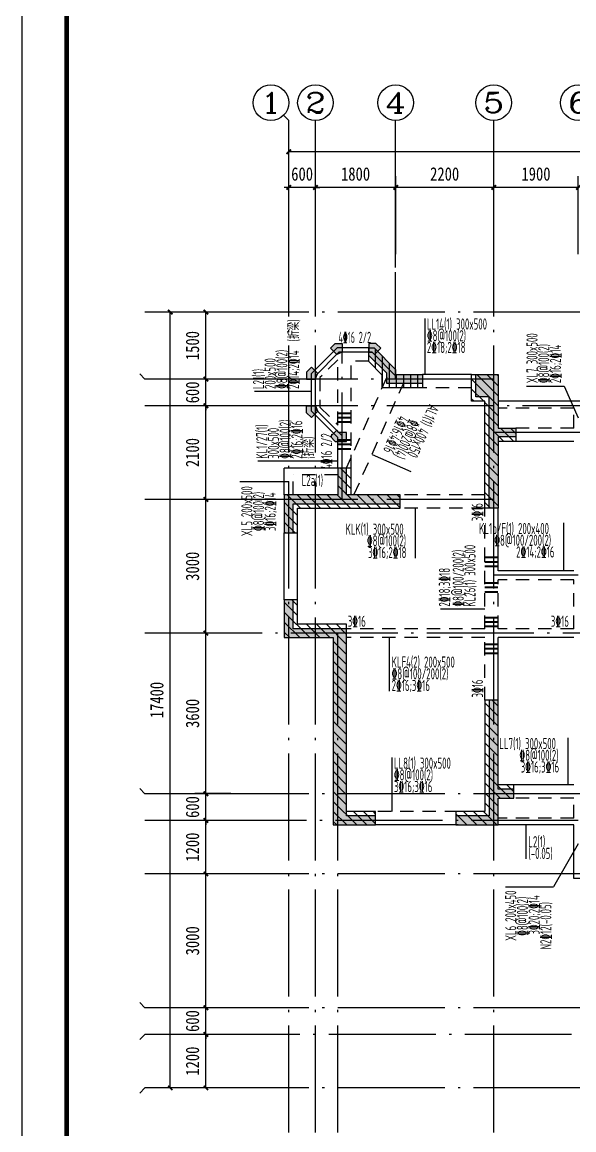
# Model space of a CAD drawing. Extents: x -144902 to 588294, y -160863 to 65494.
# Drawn here: x 100167 to 112551, y -70370 to -45526 of the extents above; entities that cross this region are included whole.
import ezdxf
from ezdxf.enums import TextEntityAlignment as Align

# ---------------------------------------------------------------- set-up
doc = ezdxf.new("R2010")
doc.units = 0
doc.header["$LTSCALE"] = 100
doc.linetypes.add('3', pattern=[5, 3, -2])
doc.linetypes.add('ACAD_ISO04W100', pattern=[30.5, 24, -3, 0.5, -3])
doc.layers.get('0').update_dxf_attribs({"linetype": 'CONTINUOUS'})
doc.layers.get('Defpoints').update_dxf_attribs({"linetype": 'CONTINUOUS'})
for name, color, linetype in [('1508', 2, 'CONTINUOUS'), ('AXIS', 3, 'CONTINUOUS'), ('AXIS_TEXT', 7, 'CONTINUOUS'), ('DOTE', 253, 'ACAD_ISO04W100'), ('GZ', 7, 'CONTINUOUS'), ('HATCH', 254, 'CONTINUOUS'), ('HIDE_BEAMDIMLOCAL', 7, 'CONTINUOUS'), ('HIDE_BEAMDIMMASS', 2, 'CONTINUOUS'), ('S_BEAMDIMLOCAL', 7, 'CONTINUOUS'), ('S_BEAMDIMMASS', 2, 'CONTINUOUS'), ('tk', 7, 'CONTINUOUS'), ('梁', 4, 'CONTINUOUS'), ('梁虚线', 134, '3'), ('次梁箍筋', 1, 'CONTINUOUS'), ('砼墙', 3, 'CONTINUOUS'), ('门', 174, 'CONTINUOUS')]:
    doc.layers.add(name, color=color, linetype=linetype)
doc.styles.add('_HZTXT', font='complex.shx', dxfattribs={"width": 0.7, "bigfont": 'tssdchn.shx'})
doc.styles.add('COMPLEX', font='COMPLEX')
doc.styles.add('DIM_FONT', font='SIMHEI.TTF', dxfattribs={"width": 0.8})
doc.styles.get("Standard").update_dxf_attribs({"font": 'tssdeng.shx', "width": 0.7, "bigfont": 'tssdchn.shx'})
doc.dimstyles.new('DIMN', dxfattribs={"dimtxt": 300, "dimasz": 100, "dimexe": 250, "dimexo": 300, "dimgap": 150, "dimtad": 1, "dimdec": 0, "dimzin": 0, "dimdsep": 46, "dimtxsty": 'DIM_FONT', "dimblk": 'ARCHTICK', "dimcen": 0.09, "dimclrt": 7, "dimazin": 2, "dimtfac": 1, "dimtdec": 0, "dimtix": 1, "dimtmove": 2, "dimatfit": 3, "dimfxl": 1, "dimtolj": 1, "dimtzin": 0, "dimarcsym": 0})
pattern_1 = [(45, (-91455.6, -42367.63), (-112.2532, 112.2532), [])]

# ---------------------------------------------------------------- blocks, each defined once
blk = doc.blocks.new('A1tk')
at = {"layer": 'tk', "color": 5}
blk.add_lwpolyline([(0, 0), (0, 59400), (84100, 59400), (84100, 0)], close=True, dxfattribs=at)
at = {"layer": 'tk', "const_width": 100}
blk.add_lwpolyline([(2500, 1000), (83100, 1000), (83100, 58400), (2500, 58400)], close=True, dxfattribs=at)
blk = doc.blocks.new('_ArchTick')
at = {"color": 0, "linetype": 'ByBlock', "const_width": 0.4}
blk.add_lwpolyline([(-0.5, -0.5), (0.5, 0.5)], dxfattribs=at)
blk = doc.blocks.new('*D1608')
at = {"layer": 'AXIS', "color": 0, "lineweight": -2}
for p, q in [((4027, 23103), (4027, 25650)), ((43127, 23103), (43127, 25650)), ((43127, 25400), (4027, 25400))]:
    blk.add_line(p, q, dxfattribs=at)
at = {"layer": 'Defpoints', "color": 0}
for p in [(4027, 25400), (4027, 22803), (43127, 22803)]:
    blk.add_point(p, dxfattribs=at)
at = {"layer": 'AXIS', "color": 0, "lineweight": -2, "xscale": 100, "yscale": 100, "zscale": 100, "rotation": 180}
blk.add_blockref('_ArchTick', (4027, 25400), dxfattribs=at)
at = {"layer": 'AXIS', "color": 0, "lineweight": -2, "xscale": 100, "yscale": 100, "zscale": 100}
blk.add_blockref('_ArchTick', (43127, 25400), dxfattribs=at)
at = {"layer": 'AXIS', "color": 7, "insert": (23577, 25700), "char_height": 300, "attachment_point": 5, "style": 'DIM_FONT'}
blk.add_mtext('\\A1;39100', dxfattribs=at)
blk = doc.blocks.new('*D1624')
at = {"layer": 'AXIS', "color": 0, "lineweight": -2}
for p, q in [((8627, 23103), (8627, 24850)), ((10527, 23103), (10527, 24850)), ((10527, 24600), (8627, 24600))]:
    blk.add_line(p, q, dxfattribs=at)
at = {"layer": 'Defpoints', "color": 0}
for p in [(8627, 24600), (8627, 22803), (10527, 22803)]:
    blk.add_point(p, dxfattribs=at)
at = {"layer": 'AXIS', "color": 0, "lineweight": -2, "xscale": 100, "yscale": 100, "zscale": 100, "rotation": 180}
blk.add_blockref('_ArchTick', (8627, 24600), dxfattribs=at)
at = {"layer": 'AXIS', "color": 0, "lineweight": -2, "xscale": 100, "yscale": 100, "zscale": 100}
blk.add_blockref('_ArchTick', (10527, 24600), dxfattribs=at)
at = {"layer": 'AXIS', "color": 7, "insert": (9577, 24900), "char_height": 300, "attachment_point": 5, "style": 'DIM_FONT'}
blk.add_mtext('\\A1;1900', dxfattribs=at)
blk = doc.blocks.new('*D1625')
at = {"layer": 'AXIS', "color": 0, "lineweight": -2}
for p, q in [((6427, 23103), (6427, 24850)), ((8627, 23103), (8627, 24850)), ((8627, 24600), (6427, 24600))]:
    blk.add_line(p, q, dxfattribs=at)
at = {"layer": 'Defpoints', "color": 0}
for p in [(6427, 24600), (6427, 22803), (8627, 22803)]:
    blk.add_point(p, dxfattribs=at)
at = {"layer": 'AXIS', "color": 0, "lineweight": -2, "xscale": 100, "yscale": 100, "zscale": 100, "rotation": 180}
blk.add_blockref('_ArchTick', (6427, 24600), dxfattribs=at)
at = {"layer": 'AXIS', "color": 0, "lineweight": -2, "xscale": 100, "yscale": 100, "zscale": 100}
blk.add_blockref('_ArchTick', (8627, 24600), dxfattribs=at)
at = {"layer": 'AXIS', "color": 7, "insert": (7527, 24900), "char_height": 300, "attachment_point": 5, "style": 'DIM_FONT'}
blk.add_mtext('\\A1;2200', dxfattribs=at)
blk = doc.blocks.new('*D1626')
at = {"layer": 'AXIS', "color": 0, "lineweight": -2}
for p, q in [((4627, 23103), (4627, 24850)), ((6427, 23103), (6427, 24850)), ((6427, 24600), (4627, 24600))]:
    blk.add_line(p, q, dxfattribs=at)
at = {"layer": 'Defpoints', "color": 0}
for p in [(4627, 24600), (4627, 22803), (6427, 22803)]:
    blk.add_point(p, dxfattribs=at)
at = {"layer": 'AXIS', "color": 0, "lineweight": -2, "xscale": 100, "yscale": 100, "zscale": 100, "rotation": 180}
blk.add_blockref('_ArchTick', (4627, 24600), dxfattribs=at)
at = {"layer": 'AXIS', "color": 0, "lineweight": -2, "xscale": 100, "yscale": 100, "zscale": 100}
blk.add_blockref('_ArchTick', (6427, 24600), dxfattribs=at)
at = {"layer": 'AXIS', "color": 7, "insert": (5527, 24900), "char_height": 300, "attachment_point": 5, "style": 'DIM_FONT'}
blk.add_mtext('\\A1;1800', dxfattribs=at)
blk = doc.blocks.new('*D1627')
at = {"layer": 'AXIS', "color": 0, "lineweight": -2}
for p, q in [((4027, 23103), (4027, 24850)), ((4627, 23103), (4627, 24850)), ((4027, 24600), (3927, 24600)), ((4627, 24600), (4027, 24600)), ((4627, 24600), (4727, 24600))]:
    blk.add_line(p, q, dxfattribs=at)
at = {"layer": 'Defpoints', "color": 0}
for p in [(4027, 24600), (4027, 22803), (4627, 22803)]:
    blk.add_point(p, dxfattribs=at)
at = {"layer": 'AXIS', "color": 0, "lineweight": -2, "xscale": 100, "yscale": 100, "zscale": 100}
blk.add_blockref('_ArchTick', (4027, 24600), dxfattribs=at)
at = {"layer": 'AXIS', "color": 0, "lineweight": -2, "xscale": 100, "yscale": 100, "zscale": 100, "rotation": 180}
blk.add_blockref('_ArchTick', (4627, 24600), dxfattribs=at)
at = {"layer": 'AXIS', "color": 7, "insert": (4327, 24900), "char_height": 300, "attachment_point": 5, "style": 'DIM_FONT'}
blk.add_mtext('\\A1;600', dxfattribs=at)
blk = doc.blocks.new('*D1635')
at = {"layer": 'AXIS', "color": 0, "lineweight": -2}
for p, q in [((2727, 21803), (1117, 21803)), ((1367, 4403), (1367, 21803)), ((2727, 4403), (1117, 4403))]:
    blk.add_line(p, q, dxfattribs=at)
at = {"layer": 'Defpoints', "color": 0}
for p in [(1367, 21803), (3027, 21803), (3027, 4403)]:
    blk.add_point(p, dxfattribs=at)
at = {"layer": 'AXIS', "color": 0, "lineweight": -2, "xscale": 100, "yscale": 100, "zscale": 100}
for p, rotation in [((1367, 21803), 90), ((1367, 4403), 270)]:
    blk.add_blockref('_ArchTick', p, dxfattribs=dict(at, rotation=rotation))
at = {"layer": 'AXIS', "color": 7, "insert": (1067, 13103), "char_height": 300, "attachment_point": 5, "rotation": 90, "style": 'DIM_FONT'}
blk.add_mtext('\\A1;17400', dxfattribs=at)
blk = doc.blocks.new('*D1636')
at = {"layer": 'AXIS', "color": 0, "lineweight": -2}
for p, q in [((2727, 5603), (1917, 5603)), ((2167, 4403), (2167, 5603)), ((2727, 4403), (1917, 4403))]:
    blk.add_line(p, q, dxfattribs=at)
at = {"layer": 'Defpoints', "color": 0}
for p in [(2167, 5603), (3027, 5603, 0), (3027, 4403, 0)]:
    blk.add_point(p, dxfattribs=at)
at = {"layer": 'AXIS', "color": 0, "lineweight": -2, "xscale": 100, "yscale": 100, "zscale": 100}
for p, rotation in [((2167, 5603), 90), ((2167, 4403), 270)]:
    blk.add_blockref('_ArchTick', p, dxfattribs=dict(at, rotation=rotation))
at = {"layer": 'AXIS', "color": 7, "insert": (1867, 5003), "char_height": 300, "attachment_point": 5, "rotation": 90, "style": 'DIM_FONT'}
blk.add_mtext('\\A1;1200', dxfattribs=at)
blk = doc.blocks.new('*D1637')
at = {"layer": 'AXIS', "color": 0, "lineweight": -2}
for p, q in [((2727, 9203), (1917, 9203)), ((2167, 6203), (2167, 9203)), ((2727, 6203), (1917, 6203))]:
    blk.add_line(p, q, dxfattribs=at)
at = {"layer": 'Defpoints', "color": 0}
for p in [(2167, 9203), (3027, 9203), (3027, 6203)]:
    blk.add_point(p, dxfattribs=at)
at = {"layer": 'AXIS', "color": 0, "lineweight": -2, "xscale": 100, "yscale": 100, "zscale": 100}
for p, rotation in [((2167, 9203), 90), ((2167, 6203), 270)]:
    blk.add_blockref('_ArchTick', p, dxfattribs=dict(at, rotation=rotation))
at = {"layer": 'AXIS', "color": 7, "insert": (1867, 7703), "char_height": 300, "attachment_point": 5, "rotation": 90, "style": 'DIM_FONT'}
blk.add_mtext('\\A1;3000', dxfattribs=at)
blk = doc.blocks.new('*D1638')
at = {"layer": 'AXIS', "color": 0, "lineweight": -2}
for p, q in [((2727, 10403), (1917, 10403)), ((2167, 9203), (2167, 10403)), ((2727, 9203), (1917, 9203))]:
    blk.add_line(p, q, dxfattribs=at)
at = {"layer": 'Defpoints', "color": 0}
for p in [(2167, 10403), (3027, 10403, 0), (3027, 9203, 0)]:
    blk.add_point(p, dxfattribs=at)
at = {"layer": 'AXIS', "color": 0, "lineweight": -2, "xscale": 100, "yscale": 100, "zscale": 100}
for p, rotation in [((2167, 10403), 90), ((2167, 9203), 270)]:
    blk.add_blockref('_ArchTick', p, dxfattribs=dict(at, rotation=rotation))
at = {"layer": 'AXIS', "color": 7, "insert": (1867, 9803), "char_height": 300, "attachment_point": 5, "rotation": 90, "style": 'DIM_FONT'}
blk.add_mtext('\\A1;1200', dxfattribs=at)
blk = doc.blocks.new('*D1639')
at = {"layer": 'AXIS', "color": 0, "lineweight": -2}
for p, q in [((2727, 14603), (1917, 14603)), ((2167, 11003), (2167, 14603)), ((2727, 11003), (1917, 11003))]:
    blk.add_line(p, q, dxfattribs=at)
at = {"layer": 'Defpoints', "color": 0}
for p in [(2167, 14603), (3027, 14603), (3027, 11003)]:
    blk.add_point(p, dxfattribs=at)
at = {"layer": 'AXIS', "color": 0, "lineweight": -2, "xscale": 100, "yscale": 100, "zscale": 100}
for p, rotation in [((2167, 14603), 90), ((2167, 11003), 270)]:
    blk.add_blockref('_ArchTick', p, dxfattribs=dict(at, rotation=rotation))
at = {"layer": 'AXIS', "color": 7, "insert": (1867, 12803), "char_height": 300, "attachment_point": 5, "rotation": 90, "style": 'DIM_FONT'}
blk.add_mtext('\\A1;3600', dxfattribs=at)
blk = doc.blocks.new('*D1640')
at = {"layer": 'AXIS', "color": 0, "lineweight": -2}
for p, q in [((2727, 17603), (1917, 17603)), ((2167, 14603), (2167, 17603)), ((2727, 14603), (1917, 14603))]:
    blk.add_line(p, q, dxfattribs=at)
at = {"layer": 'Defpoints', "color": 0}
for p in [(2167, 17603), (3027, 17603), (3027, 14603)]:
    blk.add_point(p, dxfattribs=at)
at = {"layer": 'AXIS', "color": 0, "lineweight": -2, "xscale": 100, "yscale": 100, "zscale": 100}
for p, rotation in [((2167, 17603), 90), ((2167, 14603), 270)]:
    blk.add_blockref('_ArchTick', p, dxfattribs=dict(at, rotation=rotation))
at = {"layer": 'AXIS', "color": 7, "insert": (1867, 16103), "char_height": 300, "attachment_point": 5, "rotation": 90, "style": 'DIM_FONT'}
blk.add_mtext('\\A1;3000', dxfattribs=at)
blk = doc.blocks.new('*D1641')
at = {"layer": 'AXIS', "color": 0, "lineweight": -2}
for p, q in [((2727, 19703), (1917, 19703)), ((2167, 17603), (2167, 19703)), ((2727, 17603), (1917, 17603))]:
    blk.add_line(p, q, dxfattribs=at)
at = {"layer": 'Defpoints', "color": 0}
for p in [(2167, 19703), (3027, 19703), (3027, 17603)]:
    blk.add_point(p, dxfattribs=at)
at = {"layer": 'AXIS', "color": 0, "lineweight": -2, "xscale": 100, "yscale": 100, "zscale": 100}
for p, rotation in [((2167, 19703), 90), ((2167, 17603), 270)]:
    blk.add_blockref('_ArchTick', p, dxfattribs=dict(at, rotation=rotation))
at = {"layer": 'AXIS', "color": 7, "insert": (1867, 18653), "char_height": 300, "attachment_point": 5, "rotation": 90, "style": 'DIM_FONT'}
blk.add_mtext('\\A1;2100', dxfattribs=at)
blk = doc.blocks.new('*D1642')
at = {"layer": 'AXIS', "color": 0, "lineweight": -2}
for p, q in [((2167, 20303), (2167, 20403)), ((2727, 20303), (1917, 20303)), ((2167, 19703), (2167, 20303)), ((2727, 19703), (1917, 19703)), ((2167, 19703), (2167, 19603))]:
    blk.add_line(p, q, dxfattribs=at)
at = {"layer": 'Defpoints', "color": 0}
for p in [(2167, 20303), (3027, 20303, 0), (3027, 19703, 0)]:
    blk.add_point(p, dxfattribs=at)
at = {"layer": 'AXIS', "color": 0, "lineweight": -2, "xscale": 100, "yscale": 100, "zscale": 100}
for p, rotation in [((2167, 20303), 270), ((2167, 19703), 90)]:
    blk.add_blockref('_ArchTick', p, dxfattribs=dict(at, rotation=rotation))
at = {"layer": 'AXIS', "color": 7, "insert": (1867, 20003), "char_height": 300, "attachment_point": 5, "rotation": 90, "style": 'DIM_FONT'}
blk.add_mtext('\\A1;600', dxfattribs=at)
blk = doc.blocks.new('*D1646')
at = {"layer": 'AXIS', "color": 0, "lineweight": -2}
for p, q in [((2167, 6203), (2167, 6303)), ((2727, 6203), (1917, 6203)), ((2167, 5603), (2167, 6203)), ((2727, 5603), (1917, 5603)), ((2167, 5603), (2167, 5503))]:
    blk.add_line(p, q, dxfattribs=at)
at = {"layer": 'Defpoints', "color": 0}
for p in [(2167, 6203), (3027, 6203, 0), (3027, 5603, 0)]:
    blk.add_point(p, dxfattribs=at)
at = {"layer": 'AXIS', "color": 0, "lineweight": -2, "xscale": 100, "yscale": 100, "zscale": 100}
for p, rotation in [((2167, 6203), 270), ((2167, 5603), 90)]:
    blk.add_blockref('_ArchTick', p, dxfattribs=dict(at, rotation=rotation))
at = {"layer": 'AXIS', "color": 7, "insert": (1867, 5903), "char_height": 300, "attachment_point": 5, "rotation": 90, "style": 'DIM_FONT'}
blk.add_mtext('\\A1;600', dxfattribs=at)
blk = doc.blocks.new('*D1647')
at = {"layer": 'AXIS', "color": 0, "lineweight": -2}
for p, q in [((2727, 21803), (1917, 21803)), ((2167, 20303), (2167, 21803)), ((2727, 20303), (1917, 20303))]:
    blk.add_line(p, q, dxfattribs=at)
at = {"layer": 'Defpoints', "color": 0}
for p in [(2167, 21803), (3027, 21803, 0), (3027, 20303, 0)]:
    blk.add_point(p, dxfattribs=at)
at = {"layer": 'AXIS', "color": 0, "lineweight": -2, "xscale": 100, "yscale": 100, "zscale": 100}
for p, rotation in [((2167, 21803), 90), ((2167, 20303), 270)]:
    blk.add_blockref('_ArchTick', p, dxfattribs=dict(at, rotation=rotation))
at = {"layer": 'AXIS', "color": 7, "insert": (1867, 21053), "char_height": 300, "attachment_point": 5, "rotation": 90, "style": 'DIM_FONT'}
blk.add_mtext('\\A1;1500', dxfattribs=at)
blk = doc.blocks.new('*D1648')
at = {"layer": 'AXIS', "color": 0, "lineweight": -2}
for p, q in [((2727, 11003), (1917, 11003)), ((2167, 11003), (2167, 11103)), ((2167, 10403), (2167, 11003)), ((2727, 10403), (1917, 10403)), ((2167, 10403), (2167, 10303))]:
    blk.add_line(p, q, dxfattribs=at)
at = {"layer": 'Defpoints', "color": 0}
for p in [(2167, 11003), (3027, 11003, 0), (3027, 10403, 0)]:
    blk.add_point(p, dxfattribs=at)
at = {"layer": 'AXIS', "color": 0, "lineweight": -2, "xscale": 100, "yscale": 100, "zscale": 100}
for p, rotation in [((2167, 11003), 270), ((2167, 10403), 90)]:
    blk.add_blockref('_ArchTick', p, dxfattribs=dict(at, rotation=rotation))
at = {"layer": 'AXIS', "color": 7, "insert": (1867, 10703), "char_height": 300, "attachment_point": 5, "rotation": 90, "style": 'DIM_FONT'}
blk.add_mtext('\\A1;600', dxfattribs=at)
blk = doc.blocks.new('2012120614131601')
at = {"layer": 'HATCH'}
for points in [[(36200, 14900), (36200, 14700), (37000, 14700), (37000, 14932), (37400, 15331), (37400, 15500), (37286, 15500), (36800, 15014), (36800, 14900)], [(34700, 11900), (34700, 14400), (35000, 14400), (35000, 14900), (34500, 14900), (34500, 13700), (34100, 13700), (34100, 13500), (34500, 13500), (34500, 11900)], [(38100, 12800), (38100, 12200), (39300, 12200), (39300, 11350), (39100, 11350), (39100, 12000), (36700, 12000), (36700, 12200), (37900, 12200), (37900, 12800)], [(39300, 9000), (38200, 9000), (38200, 4800), (37250, 4800), (37250, 5000), (37900, 5000), (37900, 9200), (39100, 9200), (39100, 9850), (39300, 9850)], [(35450, 4800), (34500, 4800), (34500, 5400), (34150, 5400), (34150, 5600), (34500, 5600), (34500, 7600), (34700, 7600), (34700, 5000), (35450, 5000)]]:
    blk.add_hatch(color=256, dxfattribs=at).paths.add_polyline_path(points)
at = {"layer": '砼墙'}
for points in [[(36200, 14900), (36200, 14700), (37000, 14700), (37000, 14932), (37400, 15331), (37400, 15500), (37286, 15500), (36800, 15014), (36800, 14900)], [(34700, 11900), (34700, 14400), (35000, 14400), (35000, 14900), (34500, 14900), (34500, 13700), (34100, 13700), (34100, 13500), (34500, 13500), (34500, 11900)], [(38100, 12800), (38100, 12200), (39300, 12200), (39300, 11350), (39100, 11350), (39100, 12000), (36700, 12000), (36700, 12200), (37900, 12200), (37900, 12800)], [(39300, 9000), (38200, 9000), (38200, 4800), (37250, 4800), (37250, 5000), (37900, 5000), (37900, 9200), (39100, 9200), (39100, 9850), (39300, 9850)], [(35450, 4800), (34500, 4800), (34500, 5400), (34150, 5400), (34150, 5600), (34500, 5600), (34500, 7600), (34700, 7600), (34700, 5000), (35450, 5000)]]:
    blk.add_lwpolyline(points, close=True, dxfattribs=at)
blk = doc.blocks.new('2012120614220625')
at = {"layer": 'HATCH'}
h = blk.add_hatch(dxfattribs=at)
h.set_pattern_fill('ANSI31', color=256, scale=50, angle=45, style=0)
h.set_pattern_definition([(90, (-109843.62, 26260.93), (-158.75, 1e-14), [])])
h.paths.add_polyline_path([(36200, 14600), (37100, 14600), (37100, 14890), (37400, 15190), (37400, 15500), (37286, 15500), (36800, 15014), (36800, 14900), (36200, 14900)])
h = blk.add_hatch(dxfattribs=at)
h.set_pattern_fill('ANSI31', color=256, scale=50, style=0)
h.set_pattern_definition(pattern_1)
h.paths.add_polyline_path([(34500, 13400), (34500, 11900), (34800, 11900), (34800, 14300), (35100, 14300), (35100, 14900), (34500, 14900), (34500, 13700), (34100, 13700), (34100, 13400)])
h = blk.add_hatch(dxfattribs=at)
h.set_pattern_fill('ANSI31', color=256, scale=50, style=0)
h.set_pattern_definition(pattern_1)
h.paths.add_polyline_path([(39000, 11900), (36700, 11900), (36700, 12200), (37800, 12200), (37800, 12800), (38100, 12800), (38100, 12200), (39300, 12200), (39300, 11350), (39000, 11350)])
h = blk.add_hatch(dxfattribs=at)
h.set_pattern_fill('ANSI31', color=256, scale=50, style=0)
h.set_pattern_definition(pattern_1)
h.paths.add_polyline_path([(39300, 9850), (39300, 9000), (38200, 9000), (38200, 4800), (37250, 4800), (37250, 5100), (37900, 5100), (37900, 9300), (39000, 9300), (39000, 9850)])
h = blk.add_hatch(dxfattribs=at)
h.set_pattern_fill('ANSI31', color=256, scale=50, style=0)
h.set_pattern_definition(pattern_1)
h.paths.add_polyline_path([(35450, 5100), (35450, 4800), (34500, 4800), (34500, 5400), (34150, 5400), (34150, 5700), (34500, 5700), (34500, 7600), (34800, 7600), (34800, 5700), (34800, 5100)])
at = {"layer": '砼墙', "elevation": 0}
for points in [[(36200, 14600), (37100, 14600), (37100, 14890), (37400, 15190), (37400, 15500), (37286, 15500), (36800, 15014), (36800, 14900), (36200, 14900)], [(34500, 13400), (34500, 11900), (34800, 11900), (34800, 14300), (35100, 14300), (35100, 14900), (34500, 14900), (34500, 13700), (34100, 13700), (34100, 13400)], [(39000, 11900), (36700, 11900), (36700, 12200), (37800, 12200), (37800, 12800), (38100, 12800), (38100, 12200), (39300, 12200), (39300, 11350), (39000, 11350)], [(39300, 9850), (39300, 9000), (38200, 9000), (38200, 4800), (37250, 4800), (37250, 5100), (37900, 5100), (37900, 9300), (39000, 9300), (39000, 9850)], [(35450, 5100), (35450, 4800), (34500, 4800), (34500, 5400), (34150, 5400), (34150, 5700), (34500, 5700), (34500, 7600), (34800, 7600), (34800, 5700), (34800, 5100)]]:
    blk.add_lwpolyline(points, close=True, dxfattribs=at)
blk = doc.blocks.new('_AXISO')
blk.add_circle((0, 0), 0.5)
at = {"layer": 'AXIS_TEXT', "style": 'COMPLEX', "width": 1.041667}
blk.add_attdef('A', text='', height=0.56, dxfattribs=at).set_placement((-0.25, -0.28), (0.25, -0.28), align=Align.FIT)
blk = doc.blocks.new('2012122711173158')
at = {"layer": 'GZ'}
h = blk.add_hatch(color=256, dxfattribs=at)
h.paths.add_polyline_path([(5951.3, 20851.1), (6092.7, 20992.5), (5982.6, 21102.6), (5827, 21102.6), (5827, 20902.6), (5899.8, 20902.6)])
h.paths.add_polyline_path([(5102.7, 20851.1), (4961.3, 20992.5), (5071.4, 21102.6), (5227, 21102.6), (5227, 20902.6), (5168, 20878.2)])
h.paths.add_polyline_path([(5102.7, 19154.1), (4961.3, 19012.6), (5071.4, 18902.6), (5326.8, 18902.6), (5326.8, 19102.6), (5154.2, 19102.6)])
h.paths.add_polyline_path([(4678.5, 19578.3), (4537, 19436.9), (4427, 19547), (4427, 19702.6), (4627, 19702.6), (4658.7, 19626)])
h.paths.add_polyline_path([(4678.5, 20426.9), (4537, 20568.3), (4427, 20458.2), (4427, 20302.6), (4627, 20302.6), (4652.6, 20364.7)])
at = {"layer": 'AXIS'}
for p, q in [((3909.6, 26217.2, 0), (4026.8, 26100, 0)), ((4026.8, 22802.6, 0), (4026.8, 26100, 0)), ((4626.8, 22802.6, 0), (4626.8, 26100, 0)), ((6426.8, 22802.6, 0), (6426.8, 26100, 0)), ((8626.8, 22802.6, 0), (8626.8, 26100, 0)), ((3426.8, 21802.6, 0), (800, 21802.6, 0)), ((682.8, 20419.7, 0), (800, 20302.6, 0)), ((3426.8, 20302.6, 0), (800, 20302.6, 0)), ((3426.8, 19702.6, 0), (800, 19702.6, 0)), ((3426.8, 17602.6, 0), (800, 17602.6, 0)), ((3426.8, 14602.6, 0), (800, 14602.6, 0)), ((682.8, 11119.7, 0), (800, 11002.6, 0)), ((3426.8, 11002.6, 0), (800, 11002.6, 0)), ((3426.8, 10402.6, 0), (800, 10402.6, 0)), ((3426.8, 9202.6, 0), (800, 9202.6, 0)), ((682.8, 6319.7, 0), (800, 6202.6, 0)), ((3426.8, 6202.6, 0), (800, 6202.6, 0)), ((682.8, 5485.4, 0), (800, 5602.6, 0)), ((3426.8, 5602.6, 0), (800, 5602.6, 0)), ((682.8, 4285.4, 0), (800, 4402.6, 0)), ((3426.8, 4402.6, 0), (800, 4402.6, 0))]:
    blk.add_line(p, q, dxfattribs=at)
at = {"layer": 'DOTE'}
for p, q in [((4026.8, 3402.6, 0), (4026.8, 22802.6, 0)), ((4626.8, 3402.6, 0), (4626.8, 22802.6, 0)), ((6426.8, 20302.6, 0), (6426.8, 22802.6, 0)), ((8626.8, 3402.6, 0), (8626.8, 22802.6, 0)), ((44126.8, 21802.6, 0), (3026.8, 21802.6, 0)), ((5154.2, 20902.6, 0), (4626.8, 20375.2, 0)), ((5899.8, 20902.6, 0), (5154.2, 20902.6, 0)), ((5226.8, 17602.6, 0), (5226.8, 20902.6, 0)), ((5899.8, 20902.6, 0), (6426.8, 20375.6)), ((8626.8, 20302.6, 0), (3026.8, 20302.6, 0)), ((14726.8, 19702.6, 0), (3026.8, 19702.6, 0)), ((4626.8, 19630, 0), (5226.8, 19030, 0)), ((44126.8, 19102.6, 0), (8626.8, 19102.6, 0)), ((8626.8, 17602.6, 0), (3026.8, 17602.6, 0)), ((10526.8, 15902.6, 0), (8626.8, 15902.6, 0)), ((33926.8, 14602.6, 0), (3426.8, 14602.6, 0)), ((5126.8, 3402.6, 0), (5126.8, 14602.6, 0)), ((44126.8, 11002.6, 0), (3026.8, 11002.6, 0)), ((10526.8, 10402.6, 0), (3026.8, 10402.6, 0)), ((44126.8, 9202.6, 0), (3026.8, 9202.6, 0)), ((44126.8, 6202.6, 0), (3026.8, 6202.6, 0)), ((19526.8, 5602.6, 0), (3026.8, 5602.6, 0)), ((44126.8, 4402.6, 0), (3026.8, 4402.6, 0))]:
    blk.add_line(p, q, dxfattribs=at)
at = {"layer": 'GZ'}
for points in [[(5102.7, 20851.1), (4961.3, 20992.5), (5071.4, 21102.6), (5227, 21102.6), (5227, 20902.6), (5102.7, 20851.1)], [(5951.3, 20851.1), (6092.7, 20992.5), (5982.6, 21102.6), (5827, 21102.6), (5827, 20902.6), (5899.8, 20902.6)], [(4678.5, 20426.9), (4537, 20568.3), (4427, 20458.2), (4427, 20302.6), (4627, 20302.6), (4652.6, 20364.7)], [(4678.5, 19578.3), (4537, 19436.9), (4427, 19547), (4427, 19702.6), (4627, 19702.6), (4658.7, 19626)], [(5102.7, 19154.1), (4961.3, 19012.6), (5071.4, 18902.6), (5326.8, 18902.6), (5326.8, 19102.6), (5154.2, 19102.6)]]:
    blk.add_lwpolyline(points, close=True, dxfattribs=at)
at = {"layer": '梁'}
for p, q in [((5112.8, 21002.6), (4527, 20416.8)), ((5827, 21002.6), (5112.8, 21002.6)), ((4527, 20416.8), (4527, 19588.4)), ((8126.8, 20402.6), (7026.8, 20402.6)), ((12126.8, 19802.7), (8726.8, 19802.7)), ((4527, 19588.4), (5127, 18988.4)), ((5127, 18302.6), (5127, 18988.4)), ((10426.8, 18902.6), (9126.8, 18902.6)), ((5127, 18302.6), (3926.8, 18302.6)), ((3926.8, 17702.6), (3926.8, 18302.6)), ((8726.8, 16002.6), (8726.8, 17402.6)), ((10426.8, 16002.6), (8726.8, 16002.6)), ((10426.8, 14502.6), (8726.8, 14502.6)), ((8726.8, 13102.6), (8726.8, 14502.6)), ((10426.8, 11202.6), (9076.8, 11202.6)), ((7826.8, 10302.6), (5976.8, 10302.6))]:
    blk.add_line(p, q, dxfattribs=at)
at = {"layer": '梁', "color": 6}
blk.add_line((10426.8, 10302.6), (8726.8, 10302.6), dxfattribs=at)
at = {"layer": '梁', "color": 210}
for p, q in [((10426.8, 9102.6), (10426.8, 10302.6)), ((14626.8, 9102.6), (10426.8, 9102.6))]:
    blk.add_line(p, q, dxfattribs=at)
at = {"layer": '梁虚线'}
for p, q in [((5127, 20733.9), (4727, 20333.9, 0)), ((5127, 19271.2), (5127, 20733.9)), ((5427, 18302.6), (5427, 20702.6)), ((5827, 20702.6), (5427, 20702.6)), ((4727, 20333.9, 0), (4727, 19671.2, 0)), ((8126.8, 20102.6), (7026.8, 20102.6)), ((4727, 19671.2, 0), (5127, 19271.2, 0)), ((10426.8, 19652.7), (8726.8, 19652.7)), ((10426.8, 19202.6), (10426.8, 19652.7)), ((10426.8, 19202.6), (9126.8, 19202.6)), ((5127, 18152.6), (4126.8, 18152.6)), ((4126.8, 17702.6), (4126.8, 18152.6)), ((8426.8, 17702.6), (6526.8, 17702.6)), ((8426.8, 17402.6), (6526.8, 17402.6)), ((8426.8, 16222.6), (8426.8, 17402.6)), ((8426.8, 14702.6), (8426.8, 16222.6)), ((8726.8, 14702.6), (8726.8, 15802.6)), ((10426.8, 15802.6), (8726.8, 15802.6)), ((10426.8, 14702.6), (10426.8, 15802.6)), ((8426.8, 14702.6), (5326.8, 14702.6)), ((10426.8, 14702.6), (8726.8, 14702.6)), ((8426.8, 14502.6), (5326.8, 14502.6)), ((8426.8, 13102.6), (8426.8, 14502.6)), ((10426.8, 10902.6), (9076.8, 10902.6)), ((7826.8, 10602.6), (5976.8, 10602.6))]:
    blk.add_line(p, q, dxfattribs=at)
at = {"layer": '梁虚线', "color": 6}
for q in [(10426.8, 10902.6), (8726.8, 10452.6)]:
    blk.add_line((10426.8, 10452.6), q, dxfattribs=at)
at = {"layer": '门'}
for p, q in [((3926.8, 15352.6), (3926.8, 16852.6)), ((4226.8, 15352.6), (4226.8, 16852.6))]:
    blk.add_line(p, q, dxfattribs=at)
at = {"layer": 'AXIS'}
ref = blk.add_blockref('_AXISO', (3626.8, 26500, 0), dxfattribs=dict(at, xscale=800, yscale=800, zscale=800))
ref.add_attrib('A', '1', dxfattribs={"layer": 'AXIS_TEXT', "height": 452.5, "style": '_HZTXT', "width": 2.333333}).set_placement((3400.5, 26273.8, 0), (3853.1, 26273.8, 0), align=Align.FIT)
ref = blk.add_blockref('_AXISO', (4626.8, 26500, 0), dxfattribs=dict(at, xscale=800, yscale=800, zscale=800))
ref.add_attrib('A', '2', dxfattribs={"layer": 'AXIS_TEXT', "height": 452.5, "style": '_HZTXT', "width": 1.5}).set_placement((4400.5, 26273.8, 0), (4853.1, 26273.8, 0), align=Align.FIT)
ref = blk.add_blockref('_AXISO', (6426.8, 26500, 0), dxfattribs=dict(at, xscale=800, yscale=800, zscale=800))
ref.add_attrib('A', '4', dxfattribs={"layer": 'AXIS_TEXT', "height": 452.5, "style": '_HZTXT', "width": 1.3125}).set_placement((6200.5, 26273.8, 0), (6653.1, 26273.8, 0), align=Align.FIT)
ref = blk.add_blockref('_AXISO', (8626.8, 26500, 0), dxfattribs=dict(at, xscale=800, yscale=800, zscale=800))
ref.add_attrib('A', '5', dxfattribs={"layer": 'AXIS_TEXT', "height": 452.5, "style": '_HZTXT', "width": 1.5}).set_placement((8400.5, 26273.8, 0), (8853.1, 26273.8, 0), align=Align.FIT)
ref = blk.add_blockref('_AXISO', (10526.8, 26500, 0), dxfattribs=dict(at, xscale=800, yscale=800, zscale=800))
ref.add_attrib('A', '6', dxfattribs={"layer": 'AXIS_TEXT', "height": 452.5, "style": '_HZTXT', "width": 1.5}).set_placement((10300.5, 26273.8, 0), (10753.1, 26273.8, 0), align=Align.FIT)
at = {"layer": 'HATCH', "xscale": -1}
blk.add_blockref('2012120614220625', (43226.8, 5502.6, 0), dxfattribs=at)
at = {"layer": '砼墙', "xscale": -1}
blk.add_blockref('2012120614131601', (43226.8, 5502.6), dxfattribs=at)
at = {"layer": 'AXIS'}
for p1, p2, distance, picture, middle in [((43126.8, 22802.6, 0), (4026.8, 22802.6, 0), -2597.5, '*D1608', (23576.8, 25700, 0)), ((4626.8, 22802.6, 0), (4026.8, 22802.6, 0), -1797.5, '*D1627', (4326.8, 24900, 0)), ((6426.8, 22802.6, 0), (4626.8, 22802.6, 0), -1797.5, '*D1626', (5526.8, 24900, 0)), ((8626.8, 22802.6, 0), (6426.8, 22802.6, 0), -1797.5, '*D1625', (7526.8, 24900, 0)), ((10526.8, 22802.6, 0), (8626.8, 22802.6, 0), -1797.5, '*D1624', (9576.8, 24900, 0)), ((3026.8, 4402.6, 0), (3026.8, 21802.6, 0), 1659.7, '*D1635', (1067.1, 13102.6, 0)), ((3026.8, 20302.6), (3026.8, 21802.6), 859.7, '*D1647', (1867.1, 21052.6, 0)), ((3026.8, 19702.6), (3026.8, 20302.6), 859.7, '*D1642', (1867.1, 20002.6, 0)), ((3026.8, 17602.6, 0), (3026.8, 19702.6, 0), 859.7, '*D1641', (1867.1, 18652.6, 0)), ((3026.8, 14602.6, 0), (3026.8, 17602.6, 0), 859.7, '*D1640', (1867.1, 16102.6, 0)), ((3026.8, 11002.6, 0), (3026.8, 14602.6, 0), 859.7, '*D1639', (1867.1, 12802.6, 0)), ((3026.8, 10402.6), (3026.8, 11002.6), 859.7, '*D1648', (1867.1, 10702.6, 0)), ((3026.8, 9202.6), (3026.8, 10402.6), 859.7, '*D1638', (1867.1, 9802.6, 0)), ((3026.8, 6202.6, 0), (3026.8, 9202.6, 0), 859.7, '*D1637', (1867.1, 7702.6, 0)), ((3026.8, 5602.6), (3026.8, 6202.6), 859.7, '*D1646', (1867.1, 5902.6, 0)), ((3026.8, 4402.6), (3026.8, 5602.6), 859.7, '*D1636', (1867.1, 5002.6, 0))]:
    dim = blk.add_aligned_dim(p1=p1, p2=p2, distance=distance, dimstyle='DIMN', dxfattribs=at)
    dim.commit()
    dim.dimension.update_dxf_attribs({"geometry": picture, "text_midpoint": middle})

msp = doc.modelspace()

# ---------------------------------------------------------------- linework, layer by layer
at = {"layer": 'HIDE_BEAMDIMMASS'}
for p, q in [((105379.31, -53803.584), (106651.359, -53803.584)), ((111491.409, -53693.095), (112332.857, -53693.095)), ((112332.857, -53693.095), (112651.151, -54403.418, 0)), ((105456.418, -55368.584), (107253.358, -55368.584)), ((108898.051, -55613.865), (108030.195, -55228.151)), ((105052.517, -55830.309), (106151.151, -55830.309)), ((109554.592, -58685.154), (110551.151, -58685.154)), ((112651.151, -63957.551), (112096.068, -64916.501)), ((111015.144, -64916.501), (112096.068, -64916.501))]:
    msp.add_line(p, q, dxfattribs=at)
at = {"layer": 'S_BEAMDIMMASS'}
for p, q in [((109202.855, -52171.052), (109202.855, -53430.309)), ((108995.003, -57546.72), (108995.003, -56430.309)), ((112315.668, -56758.908, 0), (112315.668, -57830.31, 0)), ((108410.979, -60527.904), (108410.983, -59330.313)), ((112418.163, -61581.431), (112418.155, -62630.318)), ((108462.527, -62021.046), (108462.527, -63230.309)), ((111480.462, -64294.257), (111480.462, -63530.309))]:
    msp.add_line(p, q, dxfattribs=at)
at = {"layer": '梁虚线'}
for p, q in [((108351.151, -53487.877, 0), (107451.15, -55512.879, 0)), ((107614.464, -56130.308), (108725.571, -53630.319, 0))]:
    msp.add_line(p, q, dxfattribs=at)
at = {"layer": '次梁箍筋', "const_width": 44.9}
for points in [[(107551.358, -54297.123), (107251.358, -54297.123)], [(107551.358, -54397.123), (107251.358, -54397.123)], [(107551.358, -54497.123), (107251.358, -54497.123)], [(107551.358, -54897.123), (107251.358, -54897.123)], [(107551.358, -54997.123), (107251.358, -54997.123)], [(107551.358, -55097.123), (107251.358, -55097.123)], [(110851.151, -57530.31), (110551.151, -57530.31)], [(110851.151, -57630.31), (110551.151, -57630.31)], [(110851.151, -57730.31), (110551.151, -57730.31)], [(110851.151, -58105.629), (110551.151, -58105.629)], [(110851.151, -58205.629), (110551.151, -58205.629)], [(110851.151, -58305.629), (110551.151, -58305.629)], [(110851.151, -58880.32), (110551.151, -58880.32)], [(110851.151, -58980.32), (110551.151, -58980.32)], [(110851.151, -59080.32), (110551.151, -59080.32)], [(110851.151, -59480.32), (110551.151, -59480.32)], [(110851.151, -59580.32), (110551.151, -59580.32)], [(110851.151, -59680.32), (110551.151, -59680.32)]]:
    msp.add_lwpolyline(points, dxfattribs=at)

# ---------------------------------------------------------------- block references
at = {"layer": '1508', "rotation": 270}
msp.add_blockref('A1tk', (100166.634, -844.592), dxfattribs=at)
at = {"layer": 'HATCH'}
msp.add_blockref('2012122711173158', (102124.361, -73832.889), dxfattribs=at)

# ---------------------------------------------------------------- texts
at = {"layer": 'HIDE_BEAMDIMLOCAL', "width": 0.6}
for s, p in [('4%%13216 2/2', (107120.968, -55548.564)), ('3%%13216', (110508.666, -56718.943)), ('3%%13216', (110510.704, -60673.594))]:
    msp.add_text(s, height=250, rotation=90, dxfattribs=at).set_placement(p)
at = {"layer": 'HIDE_BEAMDIMMASS', "width": 0.6}
for s, rotation, p in [('(折梁)', 90, (106384.989, -52688.723)), ('XL7 300x500', 90, (111737.438, -53622.124)), ('%%1328@100(2)', 90, (106122.489, -53753.584)), ('2%%13214;2%%13214', 90, (106384.989, -53753.584)), ('%%1328@100(2)', 90, (111999.938, -53622.124)), ('2%%13216;2%%13214', 90, (112262.438, -53622.124)), ('200x500', 90, (105859.989, -53753.584)), ('L21(1) ', 90, (105597.489, -53753.584)), ('AL1(1) 400x150', 246.037511, (109306.383, -54079.566)), ('4%%13216;4%%13216', 246.037511, (108620.198, -54330.818)), ('KL1/27(1) ', 90, (105669.798, -55318.584)), ('300x500', 90, (105932.298, -55318.584)), ('%%1328@100(2)', 90, (106194.798, -55318.584)), ('2%%13216;2%%13216', 90, (106457.298, -55318.584)), ('%%1328@200(4)', 246.037511, (108871.789, -54411.07)), ('(折梁)', 90, (106719.798, -55318.584)), ('XL5 200x500', 90, (105335.101, -57052.914)), ('%%1328@100(2)', 90, (105597.601, -56939.375)), ('3%%13216;2%%13214', 90, (105860.101, -56939.375)), ('%%1328@100/200(2)', 90, (110081.011, -58635.154)), ('KL26(1) 300x500', 90, (110343.511, -58635.154)), ('2%%13218;3%%13218', 90, (109770.434, -58635.154)), ('XL6 200x450', 90, (111258.186, -66130.33)), ('%%1328@100(2)', 90, (111520.686, -66019.132)), ('3%%13220;2%%13214', 90, (111783.186, -65991.333)), ('N2%%13212(-0.05)', 90, (112045.686, -66324.925))]:
    msp.add_text(s, height=250, rotation=rotation, dxfattribs=at).set_placement(p)
at = {"layer": 'S_BEAMDIMLOCAL'}
for s, width, p in [('4%%13216 2/2', 0.5, (107267.339, -52719.588)), ('3%%13216', 0.6, (107476.424, -59088.467)), ('3%%13216', 0.6, (112034.444, -59088.467))]:
    msp.add_text(s, height=250, rotation=0.0001688, dxfattribs=dict(at, width=width)).set_placement(p)
at = {"layer": 'S_BEAMDIMMASS', "width": 0.6}
for s, p in [('LL14(1) 300x500', (109252.856, -52421.052)), ('%%1328@100(2)', (109252.856, -52683.552)), ('2%%13218;2%%13218', (109252.856, -52946.052)), ('L2a(1) ', (106442.651, -55927.591)), ('KLK(1) 300x500', (107427.104, -57021.72)), ('KL1b/F(1) 200x400', (110424.692, -57008.908, 0)), ('%%1328@100/200(2)', (110765.667, -57271.408, 0)), ('2%%13214;2%%13216', (111256.051, -57533.908, 0)), ('LL8(1) 300x500', (108512.528, -62271.046)), ('%%1328@100(2)', (108512.528, -62533.546)), ('3%%13216;3%%13216', (108512.528, -62796.046)), ('L2(1) ', (111530.462, -64031.757)), ('(-0.05)', (111530.462, -64294.257))]:
    msp.add_text(s, height=250, dxfattribs=at).set_placement(p)
for s, rotation, p in [('%%1328@100(2)', 359.9999713, (107906.541, -57284.219)), ('3%%13216;2%%13218', 359.9999713, (107929.618, -57546.719)), ('KLF4(2) 200x500', 359.9998216, (108460.981, -60002.905)), ('%%1328@100/200(2)', 359.999823, (108460.98, -60265.405)), ('2%%13216;3%%13216', 359.9998277, (108460.979, -60527.905)), ('LL7(1) 300x500', 359.9995582, (110879.108, -61831.419)), ('%%1328@100(2)', 359.9995586, (111329.697, -62093.922)), ('3%%13216;3%%13216', 359.9995586, (111358.541, -62356.423))]:
    msp.add_text(s, height=250, rotation=rotation, dxfattribs=at).set_placement(p)

doc.saveas('drawing.dxf')
